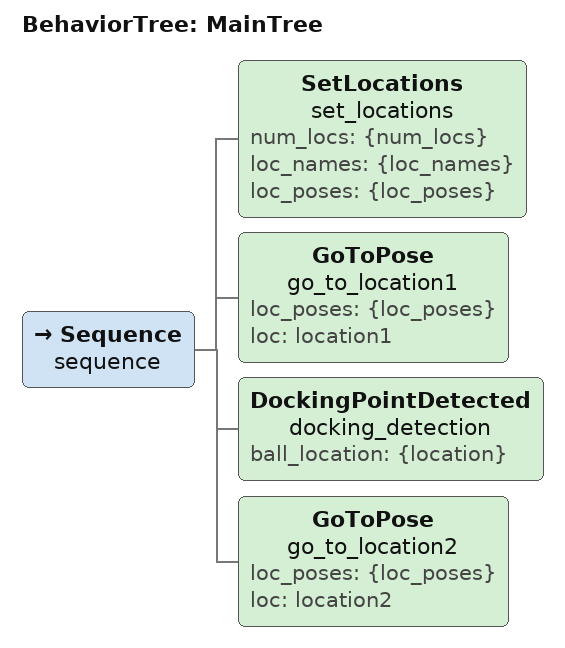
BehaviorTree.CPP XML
<root BTCPP_format="4" >
    <!-- Behavior tree that sequentially navigates locations naively -->
    <BehaviorTree ID="MainTree">
        <Sequence name="sequence">
            <SetLocations   name="set_locations"    num_locs="{num_locs}"   loc_names="{loc_names}" loc_poses="{loc_poses}"/>
            <GoToPose       name="go_to_location1"  loc_poses="{loc_poses}" loc="location1" />
            <DockingPointDetected name="docking_detection" ball_location="{location}"/>
            <GoToPose       name="go_to_location2"  loc_poses="{loc_poses}" loc="location2" />

        </Sequence>
    </BehaviorTree>

</root>
